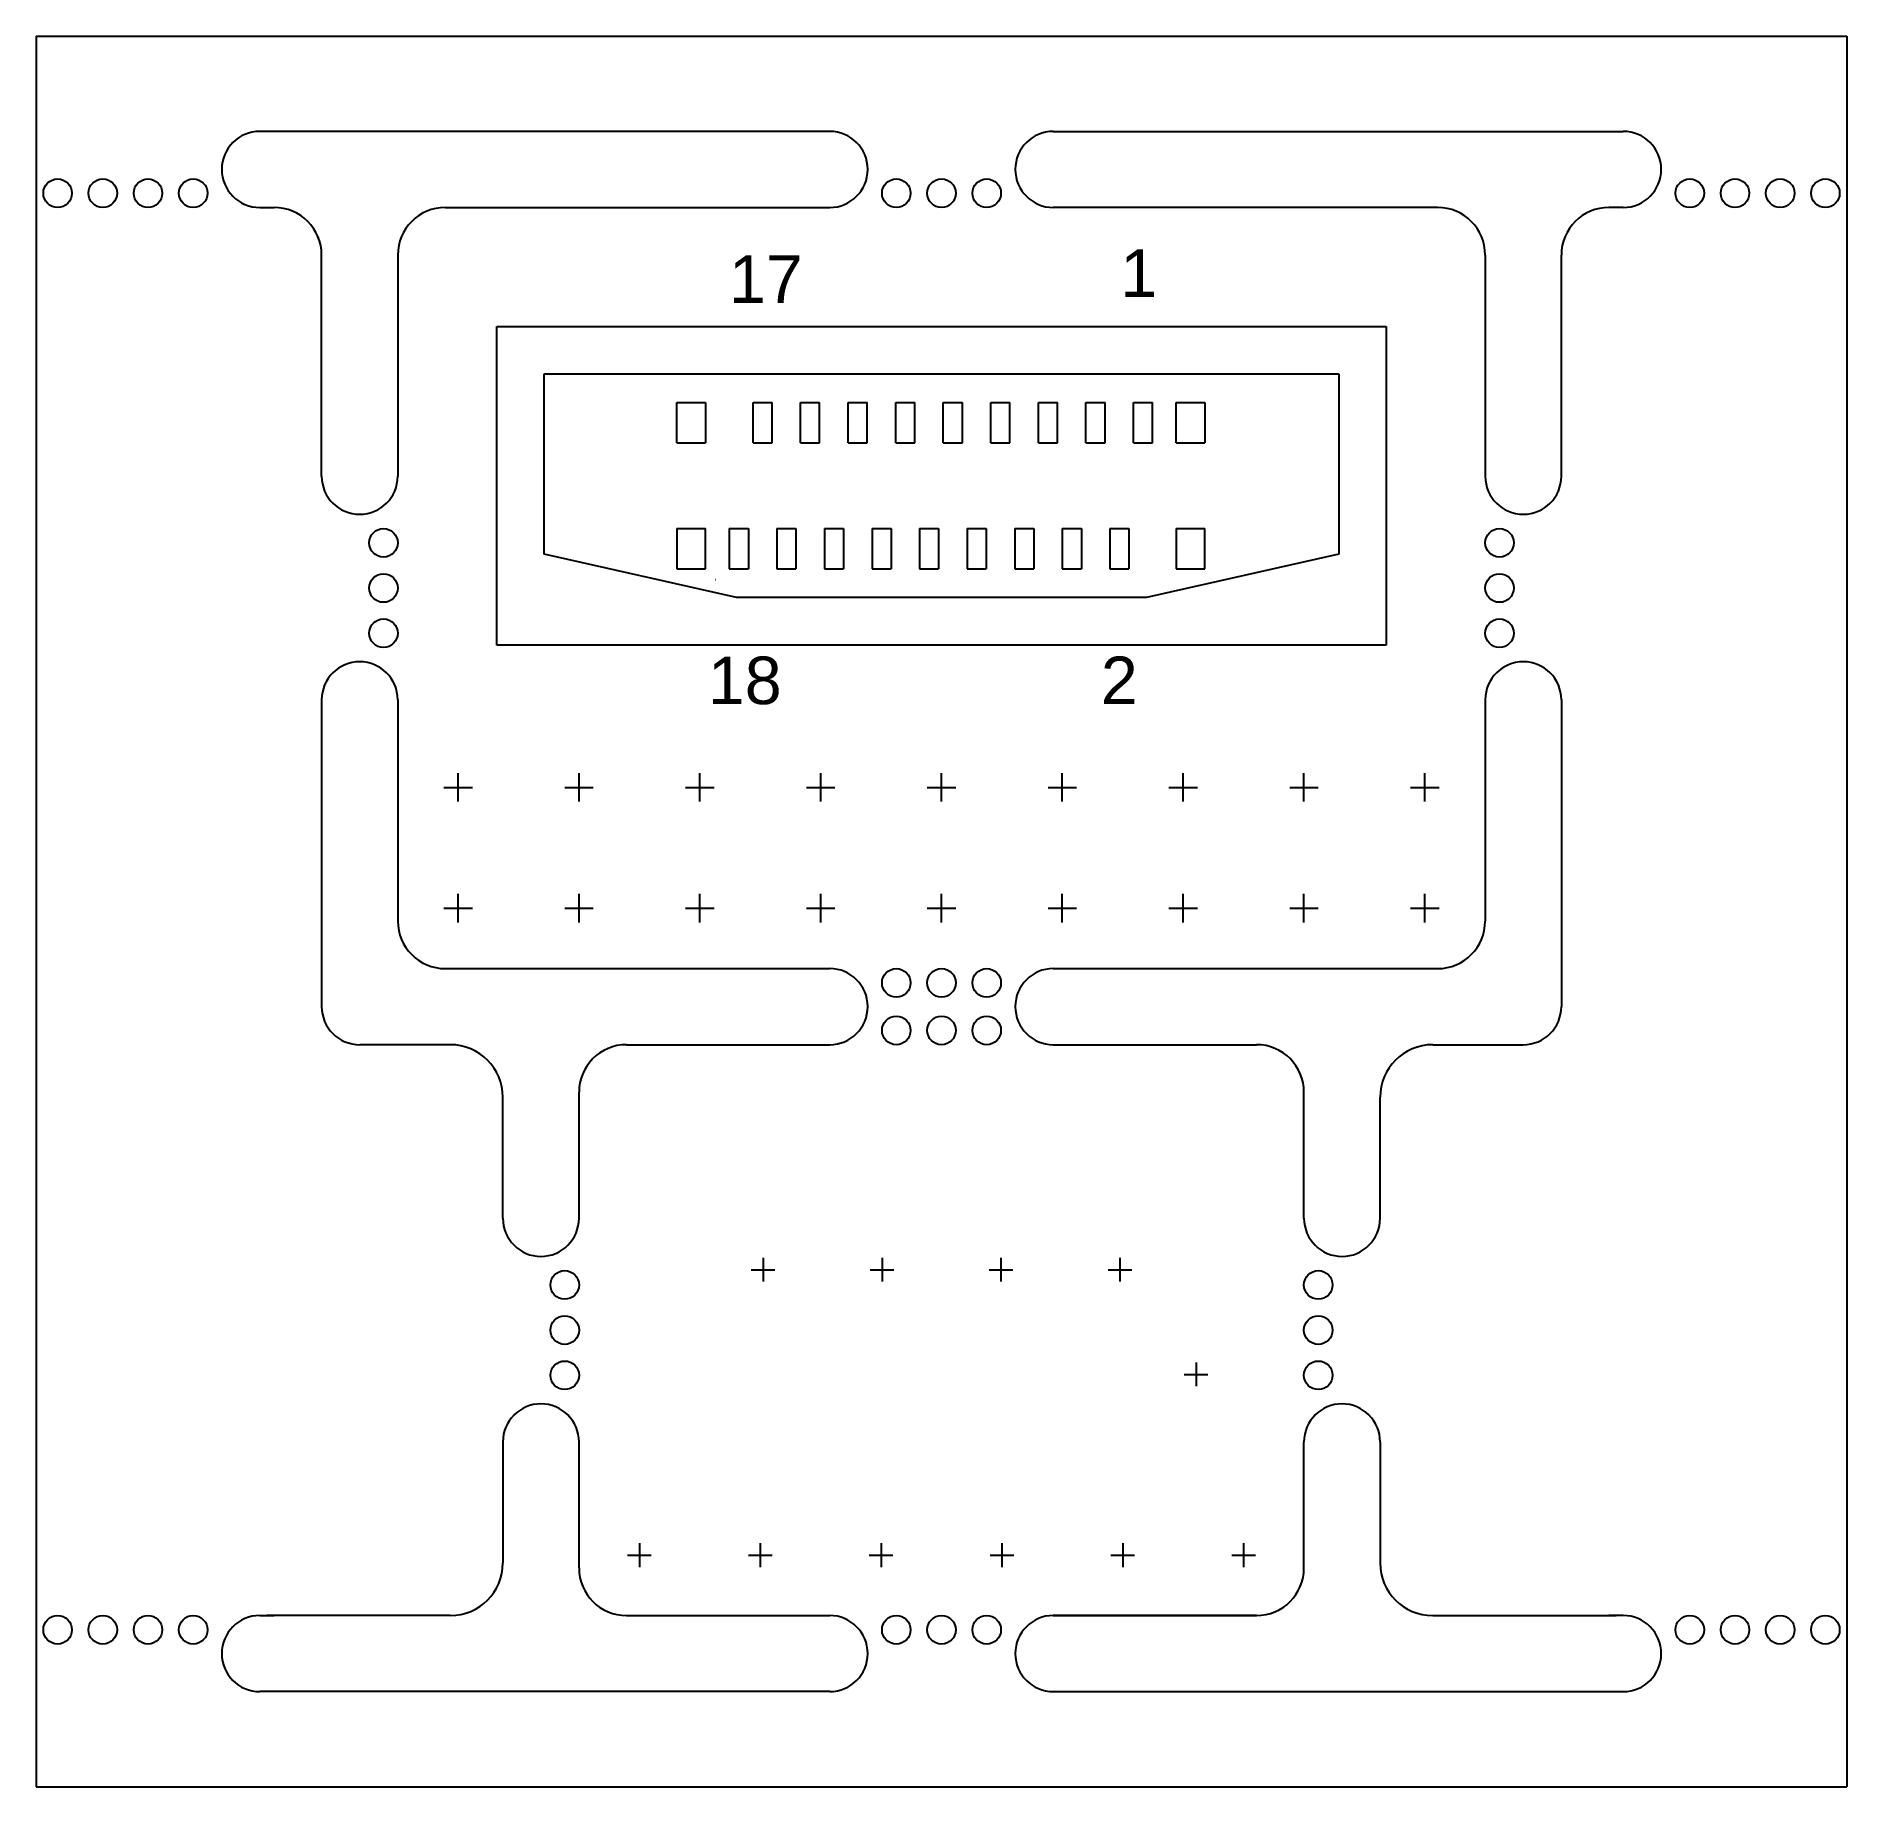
# Model space of a CAD drawing. Header units: millimetres. Extents: x 0 to 38.1, y -36.8 to 0.
import ezdxf

# ---------------------------------------------------------------- set-up
doc = ezdxf.new("R2010")
doc.units = ezdxf.units.MM
doc.header["$LTSCALE"] = 10
doc.styles.add('myStyle', font='arial.ttf', dxfattribs={"height": 4})

# ---------------------------------------------------------------- blocks, each defined once
blk = doc.blocks.new('connector_5_fp')
for p, q in [((-9.35, -6.7), (-9.35, 0)), ((-9.35, 0), (9.35, 0)), ((9.35, 0), (9.35, -6.7)), ((-8.35, -1), (8.35, -1)), ((-8.35, -4.787), (-8.35, -1)), ((8.35, -1), (8.35, -4.787)), ((-5.563, -2.45), (-5.563, -1.6)), ((-5.563, -1.6), (-4.962, -1.6)), ((-4.962, -1.6), (-4.962, -2.45)), ((-3.962, -2.45), (-3.962, -1.6)), ((-3.962, -1.6), (-3.562, -1.6)), ((-3.562, -2.45), (-3.562, -1.6)), ((-3.562, -2.325), (-3.562, -1.725)), ((-3.562, -2.325), (-3.562, -1.725)), ((-3.562, -2.325), (-3.562, -1.725)), ((-2.962, -2.45), (-2.962, -1.6)), ((-2.962, -1.6), (-2.562, -1.6)), ((-2.562, -2.45), (-2.562, -1.6)), ((-1.962, -2.45), (-1.962, -1.6)), ((-1.962, -1.6), (-1.562, -1.6)), ((-1.562, -2.45), (-1.562, -1.6)), ((-0.962, -2.45), (-0.962, -1.6)), ((-0.962, -1.6), (-0.562, -1.6)), ((-0.562, -2.45), (-0.562, -1.6)), ((0.038, -2.45), (0.038, -1.6)), ((0.038, -1.6), (0.438, -1.6)), ((0.438, -2.45), (0.438, -1.6)), ((1.038, -2.45), (1.038, -1.6)), ((1.038, -1.6), (1.438, -1.6)), ((1.438, -2.45), (1.438, -1.6)), ((2.038, -2.45), (2.038, -1.6)), ((2.038, -1.6), (2.438, -1.6)), ((2.438, -2.45), (2.438, -1.6)), ((3.037, -2.45), (3.037, -1.6)), ((3.037, -1.6), (3.437, -1.6)), ((3.437, -2.45), (3.437, -1.6)), ((4.037, -2.45), (4.037, -1.6)), ((4.037, -1.6), (4.437, -1.6)), ((4.437, -2.45), (4.437, -1.6)), ((4.935, -1.6), (5.536, -1.6)), ((4.935, -2.45), (4.935, -1.6)), ((5.536, -1.6), (5.536, -2.45)), ((-5.563, -2.45), (-4.962, -2.45)), ((-3.962, -2.45), (-3.562, -2.45)), ((-2.962, -2.45), (-2.562, -2.45)), ((-1.962, -2.45), (-1.562, -2.45)), ((-0.962, -2.45), (-0.562, -2.45)), ((0.038, -2.45), (0.438, -2.45)), ((1.038, -2.45), (1.438, -2.45)), ((2.038, -2.45), (2.438, -2.45)), ((3.037, -2.45), (3.437, -2.45)), ((4.037, -2.45), (4.437, -2.45)), ((4.935, -2.45), (5.536, -2.45)), ((-5.563, -4.25), (-5.563, -5.1)), ((-5.563, -4.25), (-4.962, -4.25)), ((-4.962, -5.1), (-4.962, -4.25)), ((-4.46, -4.25), (-4.46, -5.1)), ((-4.46, -4.25), (-4.06, -4.25)), ((-4.46, -4.375), (-4.46, -4.975)), ((-4.46, -4.375), (-4.46, -4.975)), ((-4.46, -4.375), (-4.46, -4.975)), ((-4.06, -4.25), (-4.06, -5.1)), ((-4.06, -4.375), (-4.06, -4.975)), ((-4.06, -4.375), (-4.06, -4.975)), ((-4.06, -4.375), (-4.06, -4.975)), ((-3.46, -4.25), (-3.06, -4.25)), ((-3.46, -4.25), (-3.46, -5.1)), ((-3.06, -4.25), (-3.06, -5.1)), ((-2.46, -4.25), (-2.06, -4.25)), ((-2.46, -4.25), (-2.46, -5.1)), ((-2.06, -4.25), (-2.06, -5.1)), ((-1.46, -4.25), (-1.06, -4.25)), ((-1.46, -4.25), (-1.46, -5.1)), ((-1.06, -4.25), (-1.06, -5.1)), ((-0.46, -4.25), (-0.06, -4.25)), ((-0.46, -4.25), (-0.46, -5.1)), ((-0.06, -4.25), (-0.06, -5.1)), ((0.54, -4.25), (0.94, -4.25)), ((0.54, -4.25), (0.54, -5.1)), ((0.94, -4.25), (0.94, -5.1)), ((1.54, -4.25), (1.94, -4.25)), ((1.54, -4.25), (1.54, -5.1)), ((1.94, -4.25), (1.94, -5.1)), ((2.54, -4.25), (2.94, -4.25)), ((2.54, -4.25), (2.54, -5.1)), ((2.94, -4.25), (2.94, -5.1)), ((3.54, -4.25), (3.94, -4.25)), ((3.54, -4.25), (3.54, -5.1)), ((3.94, -4.25), (3.94, -5.1)), ((4.935, -4.25), (5.536, -4.25)), ((4.935, -4.25), (4.935, -5.1)), ((-4.306, -5.7), (-8.35, -4.787)), ((8.35, -4.787), (4.306, -5.7)), ((-5.563, -5.1), (-4.962, -5.1)), ((-4.46, -5.1), (-4.06, -5.1)), ((-3.46, -5.1), (-3.06, -5.1)), ((-2.46, -5.1), (-2.06, -5.1)), ((-1.46, -5.1), (-1.06, -5.1)), ((-0.46, -5.1), (-0.06, -5.1)), ((0.54, -5.1), (0.94, -5.1)), ((1.54, -5.1), (1.94, -5.1)), ((2.54, -5.1), (2.94, -5.1)), ((3.54, -5.1), (3.94, -5.1)), ((4.935, -5.1), (5.536, -5.1)), ((-4.746, -5.33), (-4.749, -5.33)), ((4.306, -5.7), (-4.306, -5.7)), ((9.35, -6.7), (-9.35, -6.7))]:
    blk.add_line(p, q)
at = {"ltscale": 0.01}
blk.add_line((5.536, -5.1), (5.536, -4.25), dxfattribs=at)
at = {"style": 'myStyle'}
for s, p in [('1', (3.76, 0.621)), ('17', (-4.47, 0.494)), ('18', (-4.913, -7.941)), ('2', (3.349, -7.941))]:
    blk.add_text(s, height=1, rotation=360, dxfattribs=at).set_placement(p)

msp = doc.modelspace()

# ---------------------------------------------------------------- linework, layer by layer
at = {"ltscale": 0.01}
for p, q in [((0, 0), (38.06, 0)), ((0, 0), (0, -36.8)), ((38.06, 0), (38.06, -36.8)), ((16.68, -2), (4.7, -2)), ((21.38, -2), (33.36, -2)), ((4.7, -3.6), (5, -3.6)), ((4.7, -3.6), (5, -3.6)), ((8.6, -3.6), (16.68, -3.6)), ((8.6, -3.6), (16.68, -3.6)), ((29.46, -3.6), (21.38, -3.6)), ((33.36, -3.6), (33.06, -3.6)), ((33.36, -3.6), (33.06, -3.6)), ((6, -9.25), (6, -4.6)), ((7.6, -4.6), (7.6, -9.25)), ((30.46, -4.6), (30.46, -9.25)), ((32.06, -9.25), (32.06, -4.6)), ((6, -13.95), (6, -20.4)), ((7.6, -13.95), (7.6, -18.6)), ((30.46, -13.95), (30.46, -18.6)), ((32.06, -13.95), (32.06, -20.4)), ((8.87, -16.09), (8.87, -15.49)), ((11.41, -16.09), (11.41, -15.49)), ((13.95, -16.09), (13.95, -15.49)), ((16.49, -16.09), (16.49, -15.49)), ((19.03, -16.09), (19.03, -15.49)), ((21.57, -16.09), (21.57, -15.49)), ((24.11, -16.09), (24.11, -15.49)), ((26.65, -16.09), (26.65, -15.49)), ((29.19, -16.09), (29.19, -15.49)), ((8.57, -15.79), (9.17, -15.79)), ((11.11, -15.79), (11.71, -15.79)), ((13.65, -15.79), (14.25, -15.79)), ((16.19, -15.79), (16.79, -15.79)), ((18.73, -15.79), (19.33, -15.79)), ((21.27, -15.79), (21.87, -15.79)), ((23.81, -15.79), (24.41, -15.79)), ((26.35, -15.79), (26.95, -15.79)), ((28.89, -15.79), (29.49, -15.79)), ((8.87, -18.63), (8.87, -18.03)), ((11.41, -18.63), (11.41, -18.03)), ((13.95, -18.63), (13.95, -18.03)), ((16.49, -18.63), (16.49, -18.03)), ((19.03, -18.63), (19.03, -18.03)), ((21.57, -18.63), (21.57, -18.03)), ((24.11, -18.63), (24.11, -18.03)), ((26.65, -18.63), (26.65, -18.03)), ((29.19, -18.63), (29.19, -18.03)), ((8.57, -18.33), (9.17, -18.33)), ((11.11, -18.33), (11.71, -18.33)), ((13.65, -18.33), (14.25, -18.33)), ((16.19, -18.33), (16.79, -18.33)), ((18.73, -18.33), (19.33, -18.33)), ((21.27, -18.33), (21.87, -18.33)), ((23.81, -18.33), (24.41, -18.33)), ((26.35, -18.33), (26.95, -18.33)), ((28.89, -18.33), (29.49, -18.33)), ((8.6, -19.6), (16.68, -19.6)), ((19.03, -19.6), (19.03, -19.6)), ((21.38, -19.6), (29.46, -19.6)), ((8.705, -21.2), (6.8, -21.2)), ((12.41, -21.2), (16.43, -21.2)), ((12.41, -21.2), (16.68, -21.2)), ((21.38, -21.2), (23.863, -21.2)), ((21.63, -21.2), (25.65, -21.2)), ((29.355, -21.2), (31.26, -21.2)), ((9.81, -24.85), (9.81, -22.305)), ((11.41, -24.85), (11.41, -22.2)), ((26.65, -24.85), (26.65, -22.2)), ((28.25, -24.85), (28.25, -22.305)), ((15.28, -25.68), (15.28, -26.18)), ((17.78, -25.68), (17.78, -26.18)), ((20.28, -25.68), (20.28, -26.18)), ((22.78, -25.68), (22.78, -26.18)), ((15.03, -25.93), (15.53, -25.93)), ((17.53, -25.93), (18.03, -25.93)), ((20.03, -25.93), (20.53, -25.93)), ((22.53, -25.93), (23.03, -25.93)), ((24.13, -28.13), (24.63, -28.13)), ((24.38, -27.88), (24.38, -28.38)), ((9.81, -29.55), (9.81, -32.095)), ((11.41, -32.2), (11.41, -29.55)), ((26.65, -32.2), (26.65, -29.55)), ((28.25, -29.55), (28.25, -32.095)), ((12.43, -31.93), (12.93, -31.93)), ((12.68, -31.68), (12.68, -32.18)), ((14.97, -31.93), (15.47, -31.93)), ((15.22, -31.68), (15.22, -32.18)), ((17.51, -31.93), (18.01, -31.93)), ((17.76, -31.68), (17.76, -32.18)), ((20.05, -31.93), (20.55, -31.93)), ((20.3, -31.68), (20.3, -32.18)), ((22.59, -31.93), (23.09, -31.93)), ((22.84, -31.68), (22.84, -32.18)), ((25.13, -31.93), (25.63, -31.93)), ((25.38, -31.68), (25.38, -32.18)), ((4.7, -33.2), (5, -33.2)), ((4.7, -33.2), (5, -33.2)), ((8.705, -33.2), (4.85, -33.2)), ((12.41, -33.2), (16.68, -33.2)), ((12.41, -33.2), (16.68, -33.2)), ((21.38, -33.2), (25.65, -33.2)), ((25.65, -33.2), (21.38, -33.2)), ((29.355, -33.2), (33.21, -33.2)), ((33.36, -33.2), (33.06, -33.2)), ((33.36, -33.2), (33.06, -33.2)), ((16.68, -34.8), (4.7, -34.8)), ((21.38, -34.8), (33.36, -34.8)), ((0, -36.8), (38.06, -36.8))]:
    msp.add_line(p, q, dxfattribs=at)
for centre in [(0.45, -3.3), (1.4, -3.3), (2.35, -3.3), (3.3, -3.3), (18.08, -3.3), (19.03, -3.3), (19.98, -3.3), (34.76, -3.3), (35.71, -3.3), (36.66, -3.3), (37.61, -3.3), (7.3, -10.65), (30.76, -10.65), (7.3, -11.6), (30.76, -11.6), (7.3, -12.55), (30.76, -12.55), (18.08, -19.9), (19.03, -19.9), (19.98, -19.9), (18.08, -20.9), (19.03, -20.9), (19.98, -20.9), (11.11, -26.25), (26.95, -26.25), (11.11, -27.2), (26.95, -27.2), (11.11, -28.15), (26.95, -28.15), (0.45, -33.5), (1.4, -33.5), (2.35, -33.5), (3.3, -33.5), (18.08, -33.5), (19.03, -33.5), (19.98, -33.5), (34.76, -33.5), (35.71, -33.5), (36.66, -33.5), (37.61, -33.5)]:
    msp.add_circle(centre, 0.3, dxfattribs=at)
for centre, radius, start, end in [((4.7, -2.8), 0.8, 90, 270), ((16.68, -2.8), 0.8, 270, 90), ((21.38, -2.8), 0.8, 90, 270), ((33.36, -2.8), 0.8, 270, 90), ((5, -4.6), 1, 0, 90), ((8.6, -4.6), 1, 90, 180), ((29.46, -4.6), 1, 0, 90), ((33.06, -4.6), 1, 90, 180), ((6.8, -9.25), 0.8, 180, 0), ((31.26, -9.25), 0.8, 180, 0), ((6.8, -13.95), 0.8, 0, 180), ((31.26, -13.95), 0.8, 0, 180), ((8.6, -18.6), 1, 180, 270), ((29.46, -18.6), 1, 270, 0), ((16.68, -20.4), 0.8, 270, 90), ((21.38, -20.4), 0.8, 90, 270), ((6.8, -20.4), 0.8, 180, 270), ((31.26, -20.4), 0.8, 270, 0), ((8.705, -22.305), 1.105, 0, 90), ((12.41, -22.2), 1, 90, 180), ((25.65, -22.2), 1, 0, 90), ((29.355, -22.305), 1.105, 90, 180), ((10.61, -24.85), 0.8, 180, 0), ((27.45, -24.85), 0.8, 180, 360), ((10.61, -29.55), 0.8, 0, 180), ((27.45, -29.55), 0.8, 0, 180), ((8.705, -32.095), 1.105, 270, 0), ((12.41, -32.2), 1, 180, 270), ((25.65, -32.2), 1, 270, 0), ((29.355, -32.095), 1.105, 180, 270), ((4.7, -34), 0.8, 90, 270), ((16.68, -34), 0.8, 270, 90), ((21.38, -34), 0.8, 90, 270), ((33.36, -34), 0.8, 270, 90)]:
    msp.add_arc(centre, radius, start, end, dxfattribs=at)

# ---------------------------------------------------------------- block references
at = {"ltscale": 0.01, "rotation": 360}
msp.add_blockref('connector_5_fp', (19.03, -6.1), dxfattribs=at)

doc.saveas('drawing.dxf')
